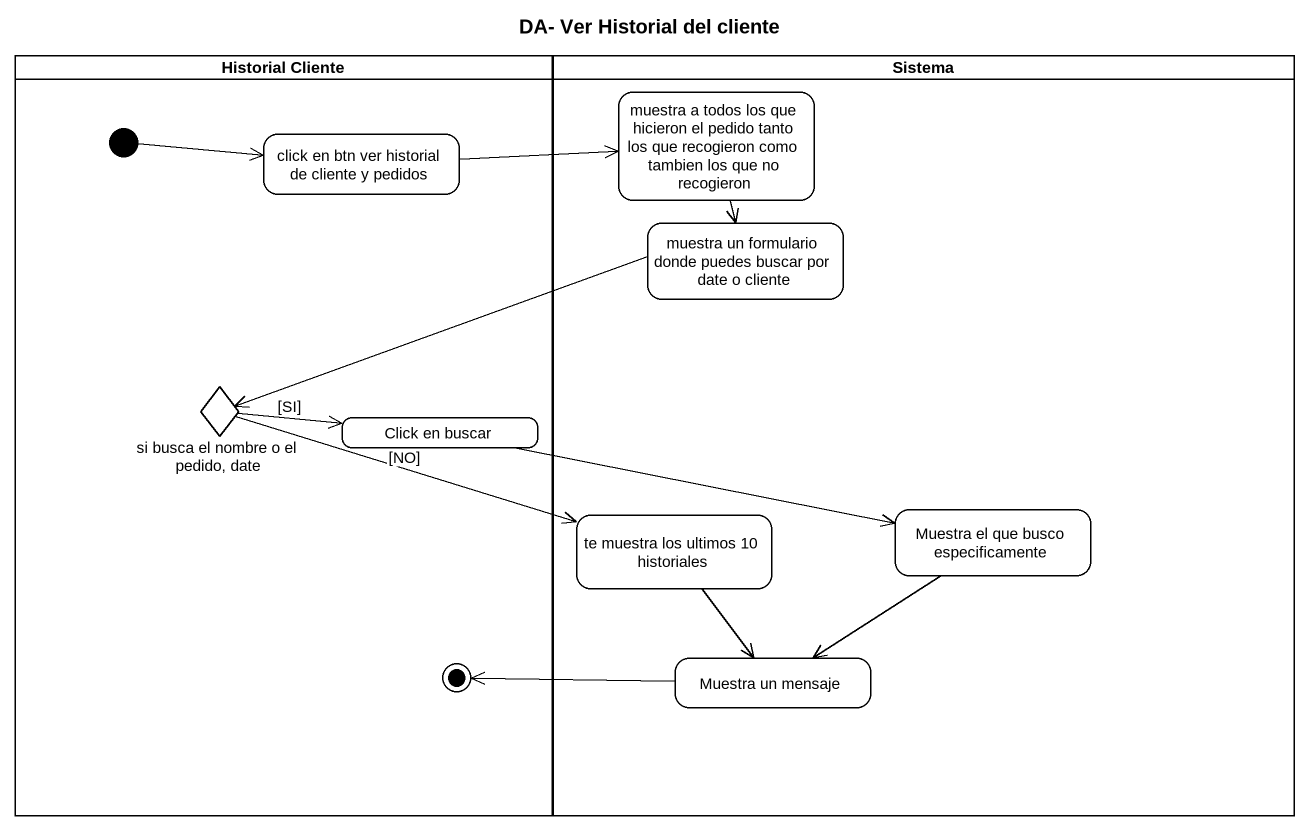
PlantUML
@startuml
title DA- Ver Historial del cliente
hide empty description
state "Historial Cliente" as Historial_Cliente <<partition>> {
  state "click en btn ver historial de cliente y pedidos" as click_en_btn_ver_historial
  state "si busca el nombre o el pedido, date" as si_busca_el_nombre_o_el <<choice>>
  state "Click en buscar" as Click_en_buscar
  state final1 <<end>>
  [*] -right-> click_en_btn_ver_historial
}
state Sistema <<partition>> {
  state "muestra a todos los que hicieron el pedido tanto los que recogieron como tambien los que no recogieron" as muestra_a_todos_los_que
  state "muestra un formulario donde puedes buscar por date o cliente" as muestra_un_formulario_donde
  state "te muestra los ultimos 10 historiales" as te_muestra_los_ultimos_10
  state "Muestra el que busco especificamente" as Muestra_el_que_busco
  state "Muestra un mensaje" as Muestra_un_mensaje
}
muestra_a_todos_los_que --> muestra_un_formulario_donde
click_en_btn_ver_historial -right-> muestra_a_todos_los_que
muestra_un_formulario_donde -left-> si_busca_el_nombre_o_el
si_busca_el_nombre_o_el -right-> Click_en_buscar : [SI]
si_busca_el_nombre_o_el -right-> te_muestra_los_ultimos_10 : [NO]
Click_en_buscar -right-> Muestra_el_que_busco
te_muestra_los_ultimos_10 --> Muestra_un_mensaje
Muestra_el_que_busco --> Muestra_un_mensaje
Muestra_un_mensaje -left-> final1
@enduml
